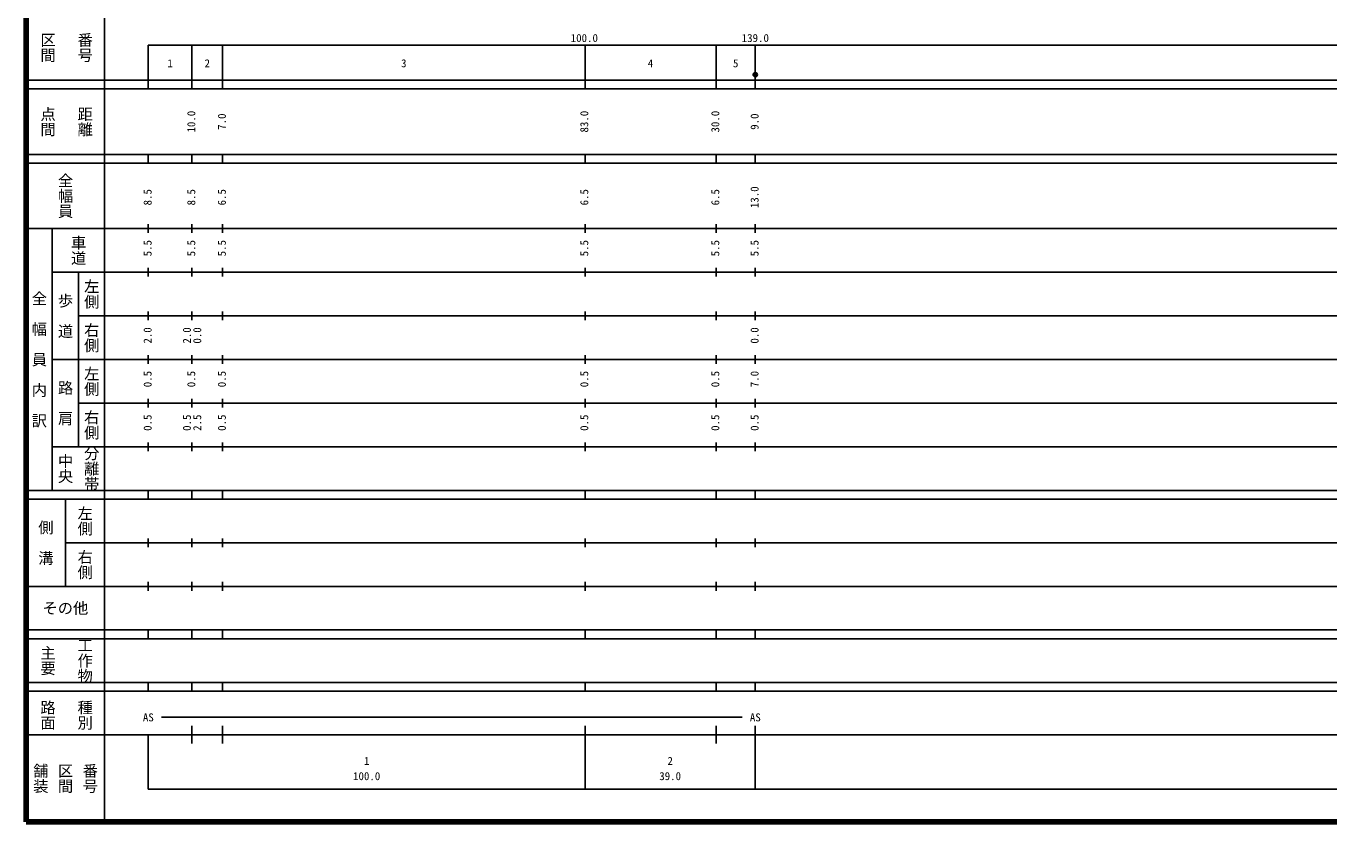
# Model space of a CAD drawing. Units: millimetres on the paper, enlarged 1000 times. Extents: x 40000 to 680000, y 20000 to 380000.
# Drawn here: x 40000 to 338363, y 20000 to 202409 of the extents above; entities that cross this region are included whole.
import ezdxf
from ezdxf.enums import TextEntityAlignment as Align

# ---------------------------------------------------------------- set-up
doc = ezdxf.new("R2010")
doc.units = ezdxf.units.MM
doc.header["$LTSCALE"] = 1000
doc.layers.add('M-TTL', color=2, linetype='Continuous', lineweight=140)
doc.layers.add('M-TTL-BAND', color=7, linetype='Continuous', lineweight=25)
doc.styles.add('@ＭＳ ゴシック', font='')
doc.styles.add('ＭＳ ゴシック', font='')
doc.styles.get('@ＭＳ ゴシック').set_extended_font_data('@MS Gothic')
doc.styles.get('ＭＳ ゴシック').set_extended_font_data('MS Gothic')

msp = doc.modelspace()

# ---------------------------------------------------------------- hatches: boundary and pattern name
at = {"layer": 'M-TTL-BAND'}
msp.add_hatch(color=256, dxfattribs=at).paths.add_polyline_path([(207489, 191250, 1), (206489, 191250, 1)])

# ---------------------------------------------------------------- linework, layer by layer
at = {"layer": 'M-TTL'}
for p, q in [((40000, 380000), (40000, 20000)), ((40000, 20000), (680000, 20000))]:
    msp.add_line(p, q, dxfattribs=at)
at = {"layer": 'M-TTL-BAND'}
for p, q in [((58000, 370000), (58000, 20000)), ((68000, 198000), (579000, 198000)), ((68000, 198000), (68000, 188000)), ((78000, 188000), (78000, 198000)), ((85000, 188000), (85000, 198000)), ((168000, 188000), (168000, 198000)), ((198000, 188000), (198000, 198000)), ((207000, 188000), (207000, 198000)), ((40000, 190000), (579000, 190000)), ((40000, 188000), (579000, 188000)), ((40000, 173000), (579000, 173000)), ((40000, 171000), (579000, 171000)), ((68000, 171000), (68000, 173000)), ((78000, 171000), (78000, 173000)), ((85000, 171000), (85000, 173000)), ((168000, 171000), (168000, 173000)), ((198000, 171000), (198000, 173000)), ((207000, 171000), (207000, 173000)), ((40000, 156000), (579000, 156000)), ((46000, 96000), (46000, 156000)), ((68000, 155000), (68000, 157000)), ((78000, 155000), (78000, 157000)), ((85000, 155000), (85000, 157000)), ((168000, 155000), (168000, 157000)), ((198000, 155000), (198000, 157000)), ((207000, 155000), (207000, 157000)), ((68000, 145000), (68000, 147000)), ((78000, 145000), (78000, 147000)), ((85000, 145000), (85000, 147000)), ((168000, 145000), (168000, 147000)), ((198000, 145000), (198000, 147000)), ((207000, 145000), (207000, 147000)), ((46000, 146000), (579000, 146000)), ((52000, 146000), (52000, 106000)), ((52000, 136000), (579000, 136000)), ((68000, 135000), (68000, 137000)), ((78000, 135000), (78000, 137000)), ((85000, 135000), (85000, 137000)), ((168000, 135000), (168000, 137000)), ((198000, 135000), (198000, 137000)), ((207000, 135000), (207000, 137000)), ((46000, 126000), (579000, 126000)), ((68000, 125000), (68000, 127000)), ((78000, 125000), (78000, 127000)), ((85000, 125000), (85000, 127000)), ((168000, 125000), (168000, 127000)), ((198000, 125000), (198000, 127000)), ((207000, 125000), (207000, 127000)), ((68000, 115000), (68000, 117000)), ((78000, 115000), (78000, 117000)), ((85000, 115000), (85000, 117000)), ((168000, 115000), (168000, 117000)), ((198000, 115000), (198000, 117000)), ((207000, 115000), (207000, 117000)), ((52000, 116000), (579000, 116000)), ((46000, 106000), (579000, 106000)), ((68000, 105000), (68000, 107000)), ((78000, 105000), (78000, 107000)), ((85000, 105000), (85000, 107000)), ((168000, 105000), (168000, 107000)), ((198000, 105000), (198000, 107000)), ((207000, 105000), (207000, 107000)), ((40000, 96000), (579000, 96000)), ((68000, 94000), (68000, 96000)), ((78000, 94000), (78000, 96000)), ((85000, 94000), (85000, 96000)), ((168000, 94000), (168000, 96000)), ((198000, 94000), (198000, 96000)), ((207000, 94000), (207000, 96000)), ((40000, 94000), (579000, 94000)), ((49000, 94000), (49000, 74000)), ((49000, 84000), (579000, 84000)), ((68000, 83000), (68000, 85000)), ((78000, 83000), (78000, 85000)), ((85000, 83000), (85000, 85000)), ((168000, 83000), (168000, 85000)), ((198000, 83000), (198000, 85000)), ((207000, 83000), (207000, 85000)), ((68000, 73000), (68000, 75000)), ((78000, 73000), (78000, 75000)), ((85000, 73000), (85000, 75000)), ((168000, 73000), (168000, 75000)), ((198000, 73000), (198000, 75000)), ((207000, 73000), (207000, 75000)), ((40000, 74000), (579000, 74000)), ((40000, 64000), (579000, 64000)), ((68000, 62000), (68000, 64000)), ((78000, 62000), (78000, 64000)), ((85000, 62000), (85000, 64000)), ((168000, 62000), (168000, 64000)), ((198000, 62000), (198000, 64000)), ((207000, 62000), (207000, 64000)), ((40000, 62000), (579000, 62000)), ((40000, 52000), (579000, 52000)), ((68000, 50000), (68000, 52000)), ((78000, 50000), (78000, 52000)), ((85000, 50000), (85000, 52000)), ((168000, 50000), (168000, 52000)), ((198000, 50000), (198000, 52000)), ((207000, 50000), (207000, 52000)), ((40000, 50000), (579000, 50000)), ((71000, 44000), (204000, 44000)), ((78000, 38000), (78000, 42000)), ((85000, 38000), (85000, 42000)), ((168000, 27500), (168000, 42000)), ((198000, 38000), (198000, 42000)), ((207000, 27500), (207000, 42000)), ((40000, 40000), (579000, 40000)), ((68000, 40000), (68000, 27500)), ((68000, 27500), (579000, 27500))]:
    msp.add_line(p, q, dxfattribs=at)
msp.add_circle((206989, 191250), 500, dxfattribs=at)

# ---------------------------------------------------------------- texts
at = {"layer": 'M-TTL-BAND', "style": '@ＭＳ ゴシック'}
for s, p in [('区間', (45000, 197500)), ('番号', (53500, 197500)), ('点間', (45000, 180500)), ('距離', (53500, 180500)), ('全幅員', (49000, 163500)), ('車道', (52000, 151000)), ('左側', (55000, 141000)), ('全\u3000幅\u3000員\u3000内\u3000訳', (43000, 126000)), ('歩\u3000道', (49000, 136000)), ('右側', (55000, 131000)), ('左側', (55000, 121000)), ('路\u3000肩', (49000, 116000)), ('右側', (55000, 111000)), ('分離帯', (55000, 101000)), ('中央', (49000, 101000)), ('左側', (53500, 89000)), ('側\u3000溝', (44500, 84000)), ('右側', (53500, 79000)), ('主要', (45000, 57000)), ('工作物', (53500, 57000)), ('路面', (45000, 44500)), ('種別', (53500, 44500)), ('舗装', (43333, 30000)), ('区間', (49000, 30000)), ('番号', (54667, 30000))]:
    msp.add_text(s, height=2566, rotation=270, dxfattribs=at).set_placement(p, align=Align.MIDDLE_CENTER)
at = {"layer": 'M-TTL-BAND', "style": 'ＭＳ ゴシック'}
for s, p in [('100.0', (167844, 198195)), ('139.0', (207000, 198195)), ('1', (73000, 192405)), ('2', (81500, 192405)), ('3', (126500, 192405)), ('4', (183000, 192405)), ('5', (202500, 192405)), ('AS', (68000, 42500)), ('AS', (207000, 42500)), ('1', (118000, 32523)), ('2', (187500, 32523)), ('100.0', (118000, 29033)), ('39.0', (187500, 29033))]:
    msp.add_text(s, height=1833, dxfattribs=at).set_placement(p, align=Align.BOTTOM_CENTER)
for s, p in [('10.0', (79295, 180500)), ('7.0', (86295, 180500)), ('83.0', (169295, 180500)), ('30.0', (199295, 180500)), ('9.0', (208295, 180500)), ('8.5', (69295, 163174)), ('8.5', (79295, 163174)), ('6.5', (86295, 163174)), ('6.5', (169295, 163174)), ('6.5', (199295, 163174)), ('13.0', (208295, 163174)), ('5.5', (69295, 151500)), ('5.5', (79295, 151500)), ('5.5', (86295, 151500)), ('5.5', (169295, 151500)), ('5.5', (199295, 151500)), ('5.5', (208295, 151500)), ('2.0', (69295, 131500)), ('2.0', (78295, 131500)), ('0.0', (80665, 131500)), ('0.0', (208295, 131500)), ('0.5', (69295, 121500)), ('0.5', (79295, 121500)), ('0.5', (86295, 121500)), ('0.5', (169295, 121500)), ('0.5', (199295, 121500)), ('7.0', (208295, 121500)), ('0.5', (69295, 111500)), ('0.5', (78295, 111500)), ('2.5', (80665, 111500)), ('0.5', (86295, 111500)), ('0.5', (169295, 111500)), ('0.5', (199295, 111500)), ('0.5', (208295, 111500))]:
    msp.add_text(s, height=1833, rotation=90, dxfattribs=at).set_placement(p, align=Align.BOTTOM_CENTER)
msp.add_text('その他', height=2566, dxfattribs=at).set_placement((49000, 69000), align=Align.MIDDLE_CENTER)

doc.saveas('drawing.dxf')
